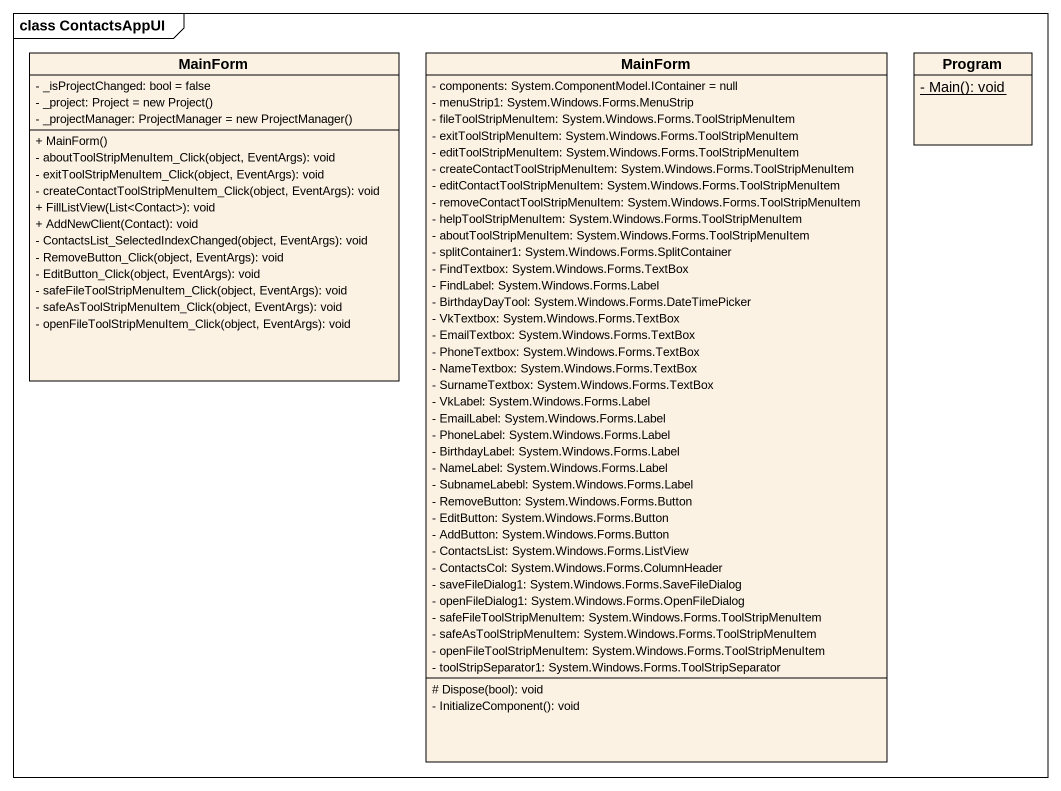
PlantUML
@startuml
mainframe class ContactsAppUI
hide circle
hide empty members
skinparam classAttributeIconSize 0
class MainForm {
  - _isProjectChanged: bool = false
  {field} - _project: Project = new Project()
  {field} - _projectManager: ProjectManager = new ProjectManager()
  + MainForm()
  - aboutToolStripMenuItem_Click(object, EventArgs): void
  - exitToolStripMenuItem_Click(object, EventArgs): void
  - createContactToolStripMenuItem_Click(object, EventArgs): void
  + FillListView(List<Contact>): void
  + AddNewClient(Contact): void
  - ContactsList_SelectedIndexChanged(object, EventArgs): void
  - RemoveButton_Click(object, EventArgs): void
  - EditButton_Click(object, EventArgs): void
  - safeFileToolStripMenuItem_Click(object, EventArgs): void
  - safeAsToolStripMenuItem_Click(object, EventArgs): void
  - openFileToolStripMenuItem_Click(object, EventArgs): void
}
class "MainForm" as MainForm_2 {
  - components: System.ComponentModel.IContainer = null
  - menuStrip1: System.Windows.Forms.MenuStrip
  - fileToolStripMenuItem: System.Windows.Forms.ToolStripMenuItem
  - exitToolStripMenuItem: System.Windows.Forms.ToolStripMenuItem
  - editToolStripMenuItem: System.Windows.Forms.ToolStripMenuItem
  - createContactToolStripMenuItem: System.Windows.Forms.ToolStripMenuItem
  - editContactToolStripMenuItem: System.Windows.Forms.ToolStripMenuItem
  - removeContactToolStripMenuItem: System.Windows.Forms.ToolStripMenuItem
  - helpToolStripMenuItem: System.Windows.Forms.ToolStripMenuItem
  - aboutToolStripMenuItem: System.Windows.Forms.ToolStripMenuItem
  - splitContainer1: System.Windows.Forms.SplitContainer
  - FindTextbox: System.Windows.Forms.TextBox
  - FindLabel: System.Windows.Forms.Label
  - BirthdayDayTool: System.Windows.Forms.DateTimePicker
  - VkTextbox: System.Windows.Forms.TextBox
  - EmailTextbox: System.Windows.Forms.TextBox
  - PhoneTextbox: System.Windows.Forms.TextBox
  - NameTextbox: System.Windows.Forms.TextBox
  - SurnameTextbox: System.Windows.Forms.TextBox
  - VkLabel: System.Windows.Forms.Label
  - EmailLabel: System.Windows.Forms.Label
  - PhoneLabel: System.Windows.Forms.Label
  - BirthdayLabel: System.Windows.Forms.Label
  - NameLabel: System.Windows.Forms.Label
  - SubnameLabebl: System.Windows.Forms.Label
  - RemoveButton: System.Windows.Forms.Button
  - EditButton: System.Windows.Forms.Button
  - AddButton: System.Windows.Forms.Button
  - ContactsList: System.Windows.Forms.ListView
  - ContactsCol: System.Windows.Forms.ColumnHeader
  - saveFileDialog1: System.Windows.Forms.SaveFileDialog
  - openFileDialog1: System.Windows.Forms.OpenFileDialog
  - safeFileToolStripMenuItem: System.Windows.Forms.ToolStripMenuItem
  - safeAsToolStripMenuItem: System.Windows.Forms.ToolStripMenuItem
  - openFileToolStripMenuItem: System.Windows.Forms.ToolStripMenuItem
  - toolStripSeparator1: System.Windows.Forms.ToolStripSeparator
  # Dispose(bool): void
  - InitializeComponent(): void
}
class Program {
  {static} - Main(): void
}
@enduml
